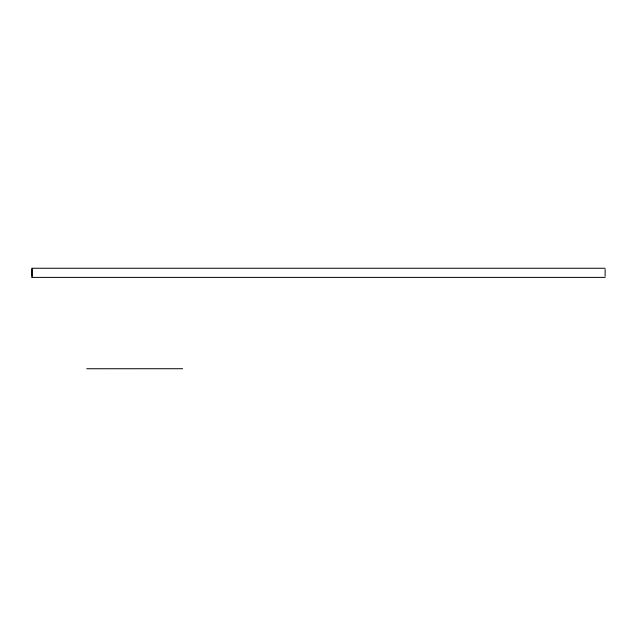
<?xml version="1.0" encoding="UTF-8"?>
<svg xmlns="http://www.w3.org/2000/svg" width="637" height="637" viewBox="0 0 637 637"><rect width="100%" height="100%" fill="white"/><g stroke="black" fill="none" stroke-linecap="round" stroke-linejoin="round"><path stroke-width="0.96" d="M182.596 368.727L86.759 368.743M31.85 268.257L605.118 268.257M31.85 277.39L605.15 277.39M605.118 269.395L605.118 276.251M32.145 268.257L32.145 277.39M31.85 269.395L31.85 276.251"/></g></svg>
